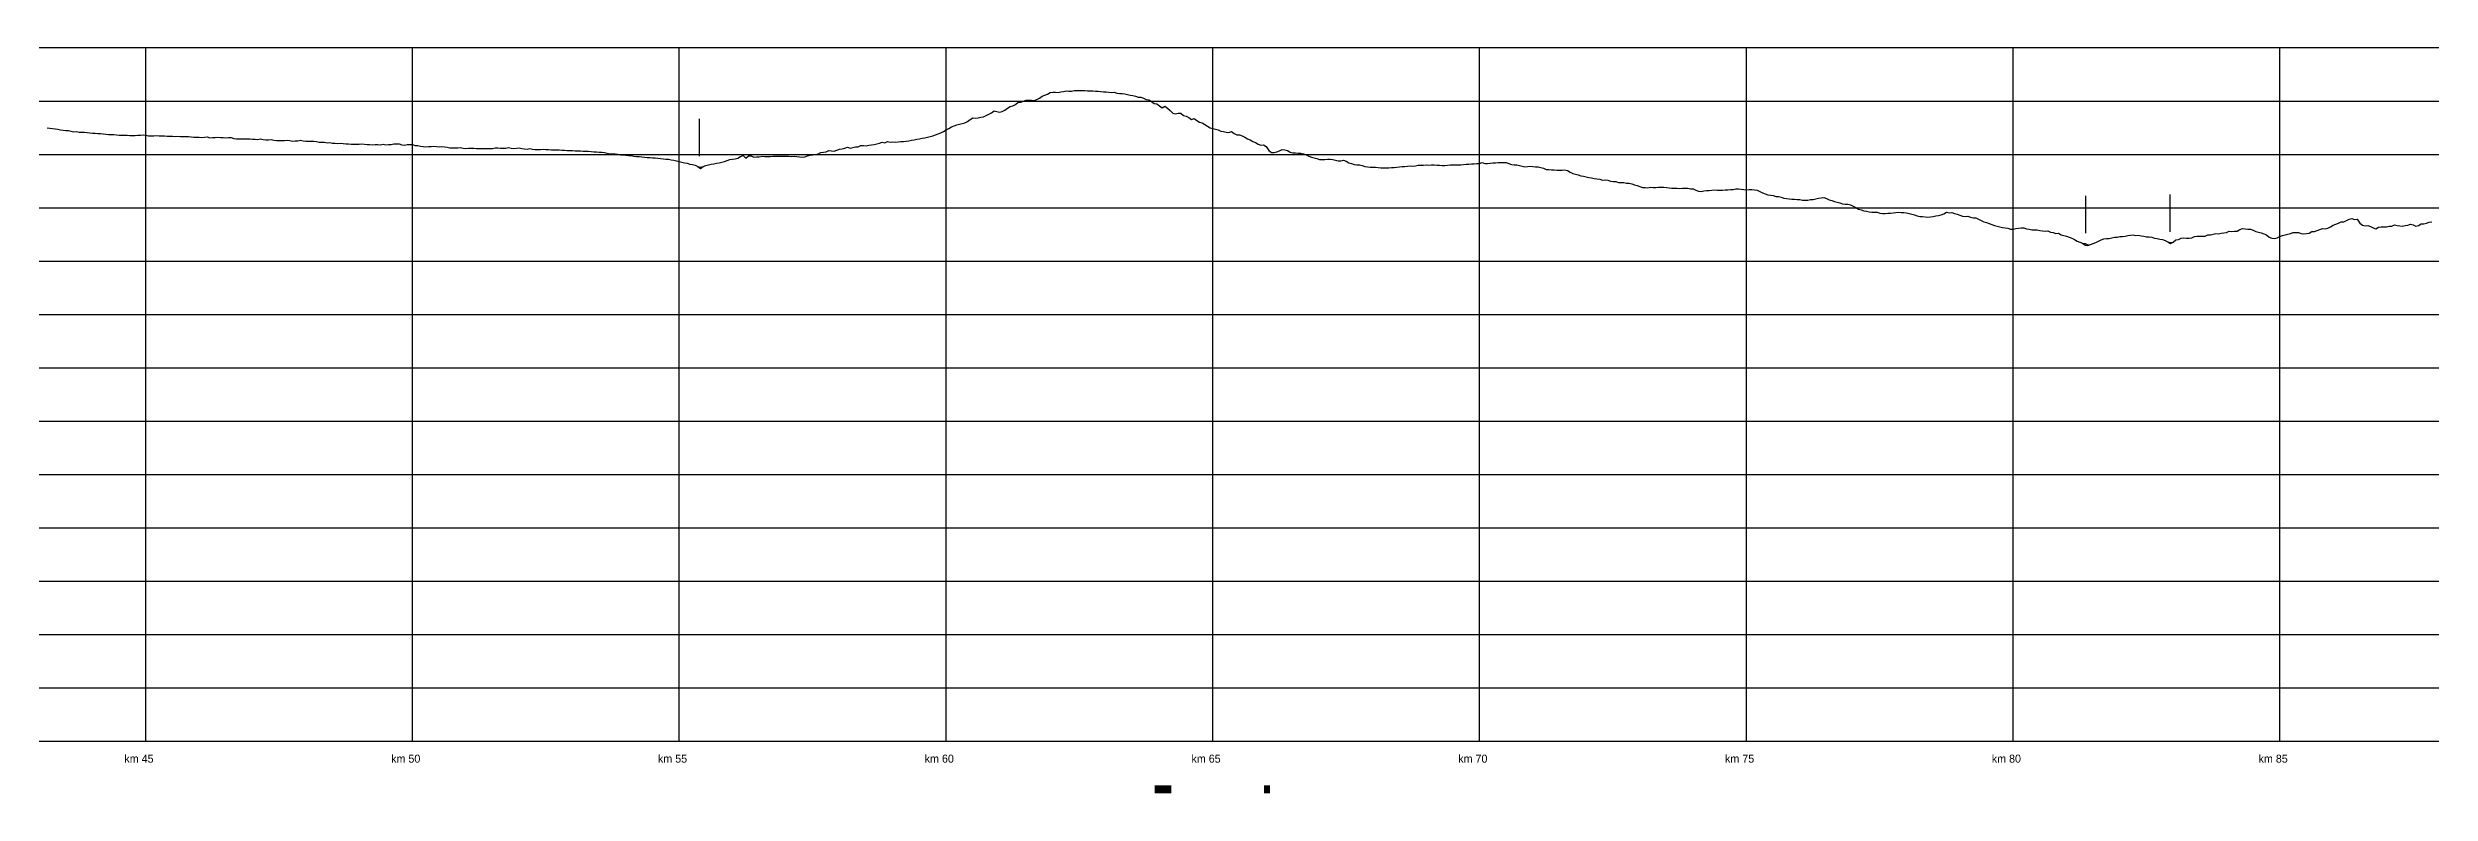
# Model space of a CAD drawing. Header units: metres. Extents: x -1496 to 355940, y -975 to 14163.
# Drawn here: x 43161 to 87819, y -975 to 13000 of the extents above; entities that cross this region are included whole.
import ezdxf

# ---------------------------------------------------------------- set-up
doc = ezdxf.new("R2010")
doc.units = ezdxf.units.M
for name, color, linetype in [('BRIDGES', 5, 'Continuous'), ('FLAGS', 6, 'Continuous'), ('GRID', 8, 'Continuous'), ('GROUND_CORRECTED', 7, 'Continuous'), ('GROUND_RAW_DEM', 1, 'Continuous'), ('STEEP_6-8', 30, 'Continuous'), ('TEXT', 7, 'Continuous')]:
    doc.layers.add(name, color=color, linetype=linetype)

msp = doc.modelspace()

# ---------------------------------------------------------------- linework, layer by layer
at = {"layer": 'BRIDGES'}
for p, q in [((55380, 10967), (55380, 11667)), ((81365, 9521), (81365, 10221))]:
    msp.add_line(p, q, dxfattribs=at)
at = {"layer": 'FLAGS'}
msp.add_line((82945, 9548), (82945, 10248), dxfattribs=at)
at = {"layer": 'GRID'}
for p, q in [((0, 13000), (352775, 13000)), ((45000, 0), (45000, 13000)), ((50000, 0), (50000, 13000)), ((55000, 0), (55000, 13000)), ((60000, 0), (60000, 13000)), ((65000, 0), (65000, 13000)), ((70000, 0), (70000, 13000)), ((75000, 0), (75000, 13000)), ((80000, 0), (80000, 13000)), ((85000, 0), (85000, 13000)), ((0, 12000), (352775, 12000)), ((0, 11000), (352775, 11000)), ((0, 10000), (352775, 10000)), ((0, 9000), (352775, 9000)), ((0, 8000), (352775, 8000)), ((0, 7000), (352775, 7000)), ((0, 6000), (352775, 6000)), ((0, 5000), (352775, 5000)), ((0, 4000), (352775, 4000)), ((0, 3000), (352775, 3000)), ((0, 2000), (352775, 2000)), ((0, 1000), (352775, 1000)), ((0, 0), (352775, 0))]:
    msp.add_line(p, q, dxfattribs=at)
at = {"layer": 'GROUND_CORRECTED'}
msp.add_lwpolyline([(43150, 11496), (43200, 11489), (43250, 11486), (43300, 11476), (43350, 11474), (43400, 11461), (43450, 11452), (43500, 11448), (43550, 11445), (43600, 11434), (43650, 11425), (43700, 11429), (43750, 11417), (43800, 11414), (43850, 11417), (43900, 11413), (43950, 11402), (44000, 11400), (44050, 11396), (44100, 11393), (44150, 11390), (44200, 11384), (44250, 11381), (44300, 11375), (44350, 11371), (44400, 11373), (44450, 11367), (44500, 11360), (44550, 11359), (44600, 11358), (44650, 11357), (44700, 11352), (44750, 11354), (44800, 11354), (44850, 11359), (44900, 11363), (44950, 11369), (45000, 11357), (45050, 11346), (45100, 11348), (45150, 11350), (45200, 11352), (45250, 11347), (45300, 11346), (45350, 11348), (45400, 11342), (45450, 11340), (45500, 11342), (45550, 11337), (45600, 11343), (45650, 11336), (45700, 11334), (45750, 11337), (45800, 11338), (45850, 11329), (45900, 11323), (45950, 11323), (46000, 11323), (46050, 11314), (46100, 11321), (46150, 11327), (46200, 11310), (46250, 11317), (46300, 11316), (46350, 11320), (46400, 11317), (46450, 11317), (46500, 11311), (46550, 11316), (46600, 11316), (46650, 11297), (46700, 11293), (46750, 11292), (46800, 11290), (46850, 11291), (46900, 11294), (46950, 11294), (47000, 11286), (47050, 11282), (47100, 11280), (47150, 11289), (47200, 11280), (47250, 11272), (47300, 11270), (47350, 11276), (47400, 11267), (47450, 11263), (47500, 11257), (47550, 11258), (47600, 11262), (47650, 11265), (47700, 11259), (47750, 11246), (47800, 11251), (47850, 11252), (47900, 11265), (47950, 11252), (48000, 11247), (48050, 11246), (48100, 11246), (48150, 11245), (48200, 11242), (48250, 11230), (48300, 11226), (48350, 11231), (48400, 11214), (48450, 11220), (48500, 11211), (48550, 11207), (48600, 11204), (48650, 11209), (48700, 11201), (48750, 11198), (48800, 11198), (48850, 11193), (48900, 11193), (48950, 11194), (49000, 11191), (49050, 11196), (49100, 11190), (49150, 11184), (49200, 11183), (49250, 11178), (49300, 11182), (49350, 11182), (49400, 11180), (49450, 11191), (49500, 11180), (49550, 11185), (49600, 11182), (49650, 11199), (49700, 11200), (49750, 11200), (49800, 11177), (49850, 11175), (49900, 11183), (49950, 11183), (50000, 11182), (50050, 11169), (50100, 11166), (50150, 11151), (50200, 11148), (50250, 11144), (50300, 11145), (50350, 11148), (50400, 11151), (50450, 11149), (50500, 11143), (50550, 11146), (50600, 11140), (50650, 11133), (50700, 11125), (50750, 11124), (50800, 11125), (50850, 11120), (50900, 11128), (50950, 11114), (51000, 11112), (51050, 11114), (51100, 11115), (51150, 11118), (51200, 11110), (51250, 11112), (51300, 11111), (51350, 11112), (51400, 11107), (51450, 11112), (51500, 11108), (51550, 11123), (51600, 11121), (51650, 11119), (51700, 11115), (51750, 11114), (51800, 11130), (51850, 11117), (51900, 11110), (51950, 11119), (52000, 11124), (52050, 11110), (52100, 11104), (52150, 11097), (52200, 11107), (52250, 11100), (52300, 11093), (52350, 11090), (52400, 11092), (52450, 11096), (52500, 11094), (52550, 11090), (52600, 11086), (52650, 11085), (52700, 11084), (52750, 11084), (52800, 11077), (52850, 11077), (52900, 11071), (52950, 11072), (53000, 11072), (53050, 11068), (53100, 11067), (53150, 11066), (53200, 11063), (53250, 11062), (53300, 11060), (53350, 11055), (53400, 11048), (53450, 11047), (53500, 11039), (53550, 11042), (53600, 11037), (53650, 11020), (53700, 11011), (53750, 11012), (53800, 11013), (53850, 11002), (53900, 10993), (53950, 10990), (54000, 10986), (54050, 10979), (54100, 10979), (54150, 10966), (54200, 10961), (54250, 10959), (54300, 10953), (54350, 10949), (54400, 10944), (54450, 10942), (54500, 10936), (54550, 10933), (54600, 10926), (54650, 10921), (54700, 10916), (54750, 10909), (54800, 10911), (54850, 10898), (54900, 10894), (54950, 10881), (55000, 10867), (55050, 10854), (55100, 10844), (55150, 10833), (55200, 10819), (55250, 10812), (55300, 10796), (55350, 10774), (55400, 10762), (55450, 10772), (55500, 10793), (55550, 10807), (55600, 10815), (55650, 10824), (55700, 10835), (55750, 10843), (55800, 10853), (55850, 10865), (55900, 10884), (55950, 10901), (56000, 10911), (56050, 10919), (56100, 10930), (56150, 10960), (56200, 10981), (56250, 10931), (56300, 10971), (56350, 10971), (56400, 10949), (56450, 10953), (56500, 10952), (56550, 10966), (56600, 10962), (56650, 10960), (56700, 10962), (56750, 10964), (56800, 10969), (56850, 10967), (56900, 10966), (56950, 10965), (57000, 10967), (57050, 10965), (57100, 10962), (57150, 10964), (57200, 10961), (57250, 10956), (57300, 10948), (57350, 10956), (57400, 10972), (57450, 10983), (57500, 10990), (57550, 11000), (57600, 11012), (57650, 11036), (57700, 11039), (57750, 11050), (57800, 11074), (57850, 11065), (57900, 11062), (57950, 11078), (58000, 11099), (58050, 11101), (58100, 11117), (58150, 11138), (58200, 11115), (58250, 11128), (58300, 11142), (58350, 11143), (58400, 11165), (58450, 11167), (58500, 11159), (58550, 11170), (58600, 11177), (58650, 11182), (58700, 11197), (58750, 11209), (58800, 11227), (58850, 11214), (58900, 11240), (58950, 11229), (59000, 11236), (59050, 11231), (59100, 11234), (59150, 11240), (59200, 11244), (59250, 11249), (59300, 11254), (59350, 11265), (59400, 11270), (59450, 11283), (59500, 11292), (59550, 11304), (59600, 11310), (59650, 11325), (59700, 11336), (59750, 11348), (59800, 11364), (59850, 11383), (59900, 11405), (59950, 11430), (60000, 11461), (60050, 11487), (60100, 11514), (60150, 11536), (60200, 11552), (60250, 11564), (60300, 11578), (60350, 11593), (60400, 11617), (60450, 11656), (60500, 11683), (60550, 11677), (60600, 11685), (60650, 11697), (60700, 11703), (60750, 11726), (60800, 11755), (60850, 11781), (60900, 11815), (60950, 11803), (61000, 11793), (61050, 11806), (61100, 11829), (61150, 11868), (61200, 11895), (61250, 11911), (61300, 11937), (61350, 11978), (61400, 11980), (61450, 11999), (61500, 12018), (61550, 12015), (61600, 12014), (61650, 12008), (61700, 12027), (61750, 12054), (61800, 12088), (61850, 12112), (61900, 12130), (61950, 12161), (62000, 12168), (62050, 12166), (62100, 12159), (62150, 12172), (62200, 12179), (62250, 12191), (62300, 12183), (62350, 12182), (62400, 12194), (62450, 12196), (62500, 12195), (62550, 12195), (62600, 12196), (62650, 12188), (62700, 12193), (62750, 12190), (62800, 12187), (62850, 12182), (62900, 12178), (62950, 12174), (63000, 12170), (63050, 12163), (63100, 12162), (63150, 12164), (63200, 12150), (63250, 12142), (63300, 12140), (63350, 12132), (63400, 12125), (63450, 12110), (63500, 12105), (63550, 12090), (63600, 12073), (63650, 12072), (63700, 12052), (63750, 12031), (63800, 12024), (63850, 11993), (63900, 11952), (63950, 11949), (64000, 11907), (64050, 11874), (64100, 11902), (64150, 11866), (64200, 11822), (64250, 11775), (64300, 11762), (64350, 11770), (64400, 11773), (64450, 11731), (64500, 11717), (64550, 11689), (64600, 11656), (64650, 11671), (64700, 11637), (64750, 11601), (64800, 11589), (64850, 11557), (64900, 11527), (64950, 11496), (65000, 11483), (65050, 11471), (65100, 11458), (65150, 11438), (65200, 11427), (65250, 11415), (65300, 11413), (65350, 11426), (65400, 11392), (65450, 11367), (65500, 11367), (65550, 11347), (65600, 11320), (65650, 11292), (65700, 11271), (65750, 11243), (65800, 11221), (65850, 11189), (65900, 11171), (65950, 11178), (66000, 11149), (66050, 11073), (66100, 11037), (66150, 11037), (66200, 11049), (66250, 11064), (66300, 11093), (66350, 11087), (66400, 11074), (66450, 11043), (66500, 11029), (66550, 11031), (66600, 11024), (66650, 11020), (66700, 11009), (66750, 10993), (66800, 10964), (66850, 10948), (66900, 10937), (66950, 10924), (67000, 10906), (67050, 10902), (67100, 10905), (67150, 10908), (67200, 10908), (67250, 10901), (67300, 10889), (67350, 10881), (67400, 10880), (67450, 10892), (67500, 10872), (67550, 10843), (67600, 10828), (67650, 10810), (67700, 10801), (67750, 10807), (67800, 10794), (67850, 10772), (67900, 10768), (67950, 10763), (68000, 10760), (68050, 10760), (68100, 10756), (68150, 10750), (68200, 10749), (68250, 10747), (68300, 10748), (68350, 10751), (68400, 10754), (68450, 10759), (68500, 10764), (68550, 10770), (68600, 10774), (68650, 10776), (68700, 10783), (68750, 10781), (68800, 10787), (68850, 10798), (68900, 10796), (68950, 10798), (69000, 10804), (69050, 10799), (69100, 10803), (69150, 10804), (69200, 10797), (69250, 10796), (69300, 10792), (69350, 10794), (69400, 10798), (69450, 10801), (69500, 10803), (69550, 10804), (69600, 10805), (69650, 10807), (69700, 10811), (69750, 10816), (69800, 10819), (69850, 10823), (69900, 10825), (69950, 10828), (70000, 10828), (70050, 10847), (70100, 10828), (70150, 10832), (70200, 10838), (70250, 10839), (70300, 10842), (70350, 10848), (70400, 10847), (70450, 10849), (70500, 10848), (70550, 10830), (70600, 10809), (70650, 10806), (70700, 10805), (70750, 10793), (70800, 10778), (70850, 10769), (70900, 10770), (70950, 10781), (71000, 10774), (71050, 10764), (71100, 10764), (71150, 10754), (71200, 10739), (71250, 10715), (71300, 10714), (71350, 10712), (71400, 10709), (71450, 10706), (71500, 10707), (71550, 10702), (71600, 10708), (71650, 10700), (71700, 10666), (71750, 10643), (71800, 10629), (71850, 10619), (71900, 10600), (71950, 10590), (72000, 10580), (72050, 10567), (72100, 10559), (72150, 10550), (72200, 10542), (72250, 10533), (72300, 10518), (72350, 10525), (72400, 10515), (72450, 10500), (72500, 10492), (72550, 10491), (72600, 10476), (72650, 10472), (72700, 10471), (72750, 10460), (72800, 10461), (72850, 10445), (72900, 10431), (72950, 10415), (73000, 10398), (73050, 10381), (73100, 10379), (73150, 10374), (73200, 10384), (73250, 10381), (73300, 10379), (73350, 10386), (73400, 10385), (73450, 10384), (73500, 10382), (73550, 10376), (73600, 10364), (73650, 10367), (73700, 10367), (73750, 10359), (73800, 10365), (73850, 10368), (73900, 10366), (73950, 10355), (74000, 10356), (74050, 10327), (74100, 10313), (74150, 10305), (74200, 10316), (74250, 10322), (74300, 10325), (74350, 10329), (74400, 10334), (74450, 10330), (74500, 10329), (74550, 10330), (74600, 10333), (74650, 10336), (74700, 10339), (74750, 10343), (74800, 10356), (74850, 10356), (74900, 10345), (74950, 10344), (75000, 10337), (75050, 10344), (75100, 10341), (75150, 10338), (75200, 10330), (75250, 10307), (75300, 10277), (75350, 10261), (75400, 10243), (75450, 10237), (75500, 10227), (75550, 10213), (75600, 10213), (75650, 10195), (75700, 10179), (75750, 10174), (75800, 10168), (75850, 10162), (75900, 10159), (75950, 10157), (76000, 10152), (76050, 10140), (76100, 10139), (76150, 10139), (76200, 10152), (76250, 10157), (76300, 10169), (76350, 10180), (76400, 10188), (76450, 10194), (76500, 10175), (76550, 10149), (76600, 10137), (76650, 10118), (76700, 10102), (76750, 10092), (76800, 10076), (76850, 10069), (76900, 10065), (76950, 10057), (77000, 10030), (77050, 10007), (77100, 9975), (77150, 9958), (77200, 9945), (77250, 9936), (77300, 9926), (77350, 9918), (77400, 9918), (77450, 9914), (77500, 9901), (77550, 9895), (77600, 9895), (77650, 9897), (77700, 9901), (77750, 9905), (77800, 9910), (77850, 9915), (77900, 9913), (77950, 9910), (78000, 9903), (78050, 9895), (78100, 9880), (78150, 9865), (78200, 9849), (78250, 9838), (78300, 9834), (78350, 9827), (78400, 9822), (78450, 9829), (78500, 9838), (78550, 9848), (78600, 9857), (78650, 9866), (78700, 9886), (78750, 9915), (78800, 9907), (78850, 9913), (78900, 9890), (78950, 9881), (79000, 9860), (79050, 9845), (79100, 9836), (79150, 9839), (79200, 9821), (79250, 9811), (79300, 9811), (79350, 9786), (79400, 9759), (79450, 9738), (79500, 9722), (79550, 9704), (79600, 9684), (79650, 9666), (79700, 9654), (79750, 9642), (79800, 9629), (79850, 9623), (79900, 9620), (79950, 9596), (80000, 9598), (80050, 9610), (80100, 9619), (80150, 9623), (80200, 9622), (80250, 9604), (80300, 9596), (80350, 9588), (80400, 9586), (80450, 9588), (80500, 9575), (80550, 9567), (80600, 9561), (80650, 9567), (80700, 9539), (80750, 9533), (80800, 9519), (80850, 9525), (80900, 9495), (80950, 9482), (81000, 9468), (81050, 9446), (81100, 9428), (81150, 9404), (81200, 9374), (81250, 9357), (81300, 9336), (81350, 9329), (81400, 9302), (81450, 9313), (81500, 9327), (81550, 9347), (81600, 9376), (81650, 9400), (81700, 9418), (81750, 9424), (81800, 9426), (81850, 9438), (81900, 9447), (81950, 9451), (82000, 9459), (82050, 9463), (82100, 9468), (82150, 9477), (82200, 9486), (82250, 9494), (82300, 9482), (82350, 9483), (82400, 9475), (82450, 9466), (82500, 9456), (82550, 9452), (82600, 9449), (82650, 9430), (82700, 9423), (82750, 9410), (82800, 9405), (82850, 9385), (82900, 9361), (82950, 9347), (83000, 9355), (83050, 9398), (83100, 9402), (83150, 9431), (83200, 9437), (83250, 9430), (83300, 9431), (83350, 9433), (83400, 9460), (83450, 9466), (83500, 9465), (83550, 9466), (83600, 9468), (83650, 9490), (83700, 9491), (83750, 9505), (83800, 9514), (83850, 9511), (83900, 9523), (83950, 9530), (84000, 9534), (84050, 9561), (84100, 9556), (84150, 9563), (84200, 9562), (84250, 9591), (84300, 9608), (84350, 9603), (84400, 9598), (84450, 9598), (84500, 9581), (84550, 9553), (84600, 9541), (84650, 9530), (84700, 9508), (84750, 9491), (84800, 9447), (84850, 9429), (84900, 9421), (84950, 9437), (85000, 9460), (85050, 9480), (85100, 9489), (85150, 9503), (85200, 9518), (85250, 9538), (85300, 9533), (85350, 9533), (85400, 9517), (85450, 9509), (85500, 9515), (85550, 9525), (85600, 9553), (85650, 9557), (85700, 9575), (85750, 9592), (85800, 9609), (85850, 9605), (85900, 9619), (85950, 9643), (86000, 9675), (86050, 9694), (86100, 9713), (86150, 9736), (86200, 9737), (86250, 9762), (86300, 9785), (86350, 9799), (86400, 9777), (86450, 9785), (86500, 9710), (86550, 9676), (86600, 9660), (86650, 9668), (86700, 9650), (86750, 9626), (86800, 9607), (86850, 9638), (86900, 9639), (86950, 9641), (87000, 9639), (87050, 9655), (87100, 9657), (87150, 9682), (87200, 9666), (87250, 9660), (87300, 9657), (87350, 9668), (87400, 9674), (87450, 9689), (87500, 9682), (87550, 9654), (87600, 9668), (87650, 9697), (87700, 9700), (87750, 9710), (87800, 9730), (87850, 9734)], dxfattribs=at)
at = {"layer": 'GROUND_RAW_DEM'}
msp.add_lwpolyline([(43150, 11496), (43200, 11489), (43250, 11486), (43300, 11476), (43350, 11474), (43400, 11461), (43450, 11452), (43500, 11448), (43550, 11445), (43600, 11434), (43650, 11425), (43700, 11429), (43750, 11417), (43800, 11414), (43850, 11417), (43900, 11413), (43950, 11402), (44000, 11400), (44050, 11396), (44100, 11393), (44150, 11390), (44200, 11384), (44250, 11381), (44300, 11375), (44350, 11371), (44400, 11373), (44450, 11367), (44500, 11360), (44550, 11359), (44600, 11358), (44650, 11357), (44700, 11352), (44750, 11354), (44800, 11354), (44850, 11359), (44900, 11363), (44950, 11369), (45000, 11357), (45050, 11346), (45100, 11348), (45150, 11350), (45200, 11352), (45250, 11347), (45300, 11346), (45350, 11348), (45400, 11342), (45450, 11340), (45500, 11342), (45550, 11337), (45600, 11343), (45650, 11336), (45700, 11334), (45750, 11337), (45800, 11338), (45850, 11329), (45900, 11323), (45950, 11323), (46000, 11323), (46050, 11314), (46100, 11321), (46150, 11327), (46200, 11310), (46250, 11317), (46300, 11316), (46350, 11320), (46400, 11317), (46450, 11317), (46500, 11311), (46550, 11316), (46600, 11316), (46650, 11297), (46700, 11293), (46750, 11292), (46800, 11290), (46850, 11291), (46900, 11294), (46950, 11294), (47000, 11286), (47050, 11282), (47100, 11280), (47150, 11289), (47200, 11280), (47250, 11272), (47300, 11270), (47350, 11276), (47400, 11267), (47450, 11263), (47500, 11257), (47550, 11258), (47600, 11262), (47650, 11265), (47700, 11259), (47750, 11246), (47800, 11251), (47850, 11252), (47900, 11265), (47950, 11252), (48000, 11247), (48050, 11246), (48100, 11246), (48150, 11245), (48200, 11242), (48250, 11230), (48300, 11226), (48350, 11231), (48400, 11214), (48450, 11220), (48500, 11211), (48550, 11207), (48600, 11204), (48650, 11209), (48700, 11201), (48750, 11198), (48800, 11198), (48850, 11193), (48900, 11193), (48950, 11194), (49000, 11191), (49050, 11196), (49100, 11190), (49150, 11184), (49200, 11183), (49250, 11178), (49300, 11182), (49350, 11182), (49400, 11180), (49450, 11191), (49500, 11180), (49550, 11185), (49600, 11182), (49650, 11199), (49700, 11200), (49750, 11200), (49800, 11177), (49850, 11175), (49900, 11183), (49950, 11183), (50000, 11182), (50050, 11169), (50100, 11166), (50150, 11151), (50200, 11148), (50250, 11144), (50300, 11145), (50350, 11148), (50400, 11151), (50450, 11149), (50500, 11143), (50550, 11146), (50600, 11140), (50650, 11133), (50700, 11125), (50750, 11124), (50800, 11125), (50850, 11120), (50900, 11128), (50950, 11114), (51000, 11112), (51050, 11114), (51100, 11115), (51150, 11118), (51200, 11110), (51250, 11112), (51300, 11111), (51350, 11112), (51400, 11107), (51450, 11112), (51500, 11108), (51550, 11123), (51600, 11121), (51650, 11119), (51700, 11115), (51750, 11114), (51800, 11130), (51850, 11117), (51900, 11110), (51950, 11119), (52000, 11124), (52050, 11110), (52100, 11104), (52150, 11097), (52200, 11107), (52250, 11100), (52300, 11093), (52350, 11090), (52400, 11092), (52450, 11096), (52500, 11094), (52550, 11090), (52600, 11086), (52650, 11085), (52700, 11084), (52750, 11084), (52800, 11077), (52850, 11077), (52900, 11071), (52950, 11072), (53000, 11072), (53050, 11068), (53100, 11067), (53150, 11066), (53200, 11063), (53250, 11062), (53300, 11060), (53350, 11055), (53400, 11048), (53450, 11047), (53500, 11039), (53550, 11042), (53600, 11037), (53650, 11020), (53700, 11011), (53750, 11012), (53800, 11013), (53850, 11002), (53900, 10993), (53950, 10990), (54000, 10986), (54050, 10979), (54100, 10979), (54150, 10966), (54200, 10961), (54250, 10959), (54300, 10953), (54350, 10949), (54400, 10944), (54450, 10942), (54500, 10936), (54550, 10933), (54600, 10926), (54650, 10921), (54700, 10916), (54750, 10909), (54800, 10911), (54850, 10898), (54900, 10894), (54950, 10881), (55000, 10867), (55050, 10854), (55100, 10844), (55150, 10833), (55200, 10819), (55250, 10812), (55300, 10796), (55350, 10771), (55400, 10734), (55450, 10772), (55500, 10793), (55550, 10807), (55600, 10815), (55650, 10824), (55700, 10835), (55750, 10843), (55800, 10853), (55850, 10865), (55900, 10884), (55950, 10901), (56000, 10911), (56050, 10919), (56100, 10930), (56150, 10960), (56200, 10981), (56250, 10931), (56300, 10971), (56350, 10971), (56400, 10949), (56450, 10953), (56500, 10952), (56550, 10966), (56600, 10962), (56650, 10960), (56700, 10962), (56750, 10964), (56800, 10969), (56850, 10967), (56900, 10966), (56950, 10965), (57000, 10967), (57050, 10965), (57100, 10962), (57150, 10964), (57200, 10961), (57250, 10956), (57300, 10948), (57350, 10956), (57400, 10972), (57450, 10983), (57500, 10990), (57550, 11000), (57600, 11012), (57650, 11036), (57700, 11039), (57750, 11050), (57800, 11074), (57850, 11065), (57900, 11062), (57950, 11078), (58000, 11099), (58050, 11101), (58100, 11117), (58150, 11138), (58200, 11115), (58250, 11128), (58300, 11142), (58350, 11143), (58400, 11165), (58450, 11167), (58500, 11159), (58550, 11170), (58600, 11177), (58650, 11182), (58700, 11197), (58750, 11209), (58800, 11227), (58850, 11214), (58900, 11240), (58950, 11229), (59000, 11236), (59050, 11231), (59100, 11234), (59150, 11240), (59200, 11244), (59250, 11249), (59300, 11254), (59350, 11265), (59400, 11270), (59450, 11283), (59500, 11292), (59550, 11304), (59600, 11310), (59650, 11325), (59700, 11336), (59750, 11348), (59800, 11364), (59850, 11383), (59900, 11405), (59950, 11430), (60000, 11461), (60050, 11487), (60100, 11514), (60150, 11536), (60200, 11552), (60250, 11564), (60300, 11578), (60350, 11593), (60400, 11617), (60450, 11656), (60500, 11683), (60550, 11677), (60600, 11685), (60650, 11697), (60700, 11703), (60750, 11726), (60800, 11755), (60850, 11781), (60900, 11815), (60950, 11803), (61000, 11793), (61050, 11806), (61100, 11829), (61150, 11868), (61200, 11895), (61250, 11911), (61300, 11937), (61350, 11978), (61400, 11980), (61450, 11999), (61500, 12018), (61550, 12015), (61600, 12014), (61650, 12008), (61700, 12027), (61750, 12054), (61800, 12088), (61850, 12112), (61900, 12130), (61950, 12161), (62000, 12168), (62050, 12166), (62100, 12159), (62150, 12172), (62200, 12179), (62250, 12191), (62300, 12183), (62350, 12182), (62400, 12194), (62450, 12196), (62500, 12195), (62550, 12195), (62600, 12196), (62650, 12188), (62700, 12193), (62750, 12190), (62800, 12187), (62850, 12182), (62900, 12178), (62950, 12174), (63000, 12170), (63050, 12163), (63100, 12162), (63150, 12164), (63200, 12150), (63250, 12142), (63300, 12140), (63350, 12132), (63400, 12125), (63450, 12110), (63500, 12105), (63550, 12090), (63600, 12073), (63650, 12072), (63700, 12052), (63750, 12031), (63800, 12024), (63850, 11993), (63900, 11952), (63950, 11949), (64000, 11907), (64050, 11874), (64100, 11902), (64150, 11866), (64200, 11822), (64250, 11775), (64300, 11762), (64350, 11770), (64400, 11773), (64450, 11731), (64500, 11717), (64550, 11689), (64600, 11656), (64650, 11671), (64700, 11637), (64750, 11601), (64800, 11589), (64850, 11557), (64900, 11527), (64950, 11496), (65000, 11483), (65050, 11471), (65100, 11458), (65150, 11438), (65200, 11427), (65250, 11415), (65300, 11413), (65350, 11426), (65400, 11392), (65450, 11367), (65500, 11367), (65550, 11347), (65600, 11320), (65650, 11292), (65700, 11271), (65750, 11243), (65800, 11221), (65850, 11189), (65900, 11171), (65950, 11178), (66000, 11149), (66050, 11073), (66100, 11037), (66150, 11037), (66200, 11049), (66250, 11064), (66300, 11093), (66350, 11087), (66400, 11074), (66450, 11043), (66500, 11029), (66550, 11031), (66600, 11024), (66650, 11020), (66700, 11009), (66750, 10993), (66800, 10964), (66850, 10948), (66900, 10937), (66950, 10924), (67000, 10906), (67050, 10902), (67100, 10905), (67150, 10908), (67200, 10908), (67250, 10901), (67300, 10889), (67350, 10881), (67400, 10880), (67450, 10892), (67500, 10872), (67550, 10843), (67600, 10828), (67650, 10810), (67700, 10801), (67750, 10807), (67800, 10794), (67850, 10772), (67900, 10768), (67950, 10763), (68000, 10760), (68050, 10760), (68100, 10756), (68150, 10750), (68200, 10749), (68250, 10747), (68300, 10748), (68350, 10751), (68400, 10754), (68450, 10759), (68500, 10764), (68550, 10770), (68600, 10774), (68650, 10776), (68700, 10783), (68750, 10781), (68800, 10787), (68850, 10798), (68900, 10796), (68950, 10798), (69000, 10804), (69050, 10799), (69100, 10803), (69150, 10804), (69200, 10797), (69250, 10796), (69300, 10792), (69350, 10794), (69400, 10798), (69450, 10801), (69500, 10803), (69550, 10804), (69600, 10805), (69650, 10807), (69700, 10811), (69750, 10816), (69800, 10819), (69850, 10823), (69900, 10825), (69950, 10828), (70000, 10828), (70050, 10847), (70100, 10828), (70150, 10832), (70200, 10838), (70250, 10839), (70300, 10842), (70350, 10848), (70400, 10847), (70450, 10849), (70500, 10848), (70550, 10830), (70600, 10809), (70650, 10806), (70700, 10805), (70750, 10793), (70800, 10778), (70850, 10769), (70900, 10770), (70950, 10781), (71000, 10774), (71050, 10764), (71100, 10764), (71150, 10754), (71200, 10739), (71250, 10715), (71300, 10714), (71350, 10712), (71400, 10709), (71450, 10706), (71500, 10707), (71550, 10702), (71600, 10708), (71650, 10700), (71700, 10666), (71750, 10643), (71800, 10629), (71850, 10619), (71900, 10600), (71950, 10590), (72000, 10580), (72050, 10567), (72100, 10559), (72150, 10550), (72200, 10542), (72250, 10533), (72300, 10518), (72350, 10525), (72400, 10515), (72450, 10500), (72500, 10492), (72550, 10491), (72600, 10476), (72650, 10472), (72700, 10471), (72750, 10460), (72800, 10461), (72850, 10445), (72900, 10431), (72950, 10415), (73000, 10398), (73050, 10381), (73100, 10379), (73150, 10374), (73200, 10384), (73250, 10381), (73300, 10379), (73350, 10386), (73400, 10385), (73450, 10384), (73500, 10382), (73550, 10376), (73600, 10364), (73650, 10367), (73700, 10367), (73750, 10359), (73800, 10365), (73850, 10368), (73900, 10366), (73950, 10355), (74000, 10356), (74050, 10327), (74100, 10313), (74150, 10305), (74200, 10316), (74250, 10322), (74300, 10325), (74350, 10329), (74400, 10334), (74450, 10330), (74500, 10329), (74550, 10330), (74600, 10333), (74650, 10336), (74700, 10339), (74750, 10343), (74800, 10356), (74850, 10356), (74900, 10345), (74950, 10344), (75000, 10337), (75050, 10344), (75100, 10341), (75150, 10338), (75200, 10330), (75250, 10307), (75300, 10277), (75350, 10261), (75400, 10243), (75450, 10237), (75500, 10227), (75550, 10213), (75600, 10213), (75650, 10195), (75700, 10179), (75750, 10174), (75800, 10168), (75850, 10162), (75900, 10159), (75950, 10157), (76000, 10152), (76050, 10140), (76100, 10139), (76150, 10139), (76200, 10152), (76250, 10157), (76300, 10169), (76350, 10180), (76400, 10188), (76450, 10194), (76500, 10175), (76550, 10149), (76600, 10137), (76650, 10118), (76700, 10102), (76750, 10092), (76800, 10076), (76850, 10069), (76900, 10065), (76950, 10057), (77000, 10030), (77050, 10007), (77100, 9975), (77150, 9958), (77200, 9945), (77250, 9936), (77300, 9926), (77350, 9918), (77400, 9918), (77450, 9914), (77500, 9901), (77550, 9895), (77600, 9895), (77650, 9897), (77700, 9901), (77750, 9905), (77800, 9910), (77850, 9915), (77900, 9913), (77950, 9910), (78000, 9903), (78050, 9895), (78100, 9880), (78150, 9865), (78200, 9849), (78250, 9838), (78300, 9834), (78350, 9827), (78400, 9822), (78450, 9829), (78500, 9838), (78550, 9848), (78600, 9857), (78650, 9866), (78700, 9886), (78750, 9915), (78800, 9907), (78850, 9913), (78900, 9890), (78950, 9881), (79000, 9860), (79050, 9845), (79100, 9836), (79150, 9839), (79200, 9821), (79250, 9811), (79300, 9811), (79350, 9786), (79400, 9759), (79450, 9738), (79500, 9722), (79550, 9704), (79600, 9684), (79650, 9666), (79700, 9654), (79750, 9642), (79800, 9629), (79850, 9623), (79900, 9620), (79950, 9596), (80000, 9598), (80050, 9610), (80100, 9619), (80150, 9623), (80200, 9622), (80250, 9604), (80300, 9596), (80350, 9588), (80400, 9586), (80450, 9588), (80500, 9575), (80550, 9567), (80600, 9561), (80650, 9567), (80700, 9539), (80750, 9533), (80800, 9519), (80850, 9525), (80900, 9495), (80950, 9482), (81000, 9468), (81050, 9446), (81100, 9428), (81150, 9404), (81200, 9374), (81250, 9357), (81300, 9336), (81350, 9301), (81400, 9292), (81450, 9313), (81500, 9327), (81550, 9347), (81600, 9376), (81650, 9400), (81700, 9418), (81750, 9424), (81800, 9426), (81850, 9438), (81900, 9447), (81950, 9451), (82000, 9459), (82050, 9463), (82100, 9468), (82150, 9477), (82200, 9486), (82250, 9494), (82300, 9482), (82350, 9483), (82400, 9475), (82450, 9466), (82500, 9456), (82550, 9452), (82600, 9449), (82650, 9430), (82700, 9423), (82750, 9410), (82800, 9405), (82850, 9385), (82900, 9361), (82950, 9331), (83000, 9355), (83050, 9398), (83100, 9402), (83150, 9431), (83200, 9437), (83250, 9430), (83300, 9431), (83350, 9433), (83400, 9460), (83450, 9466), (83500, 9465), (83550, 9466), (83600, 9468), (83650, 9490), (83700, 9491), (83750, 9505), (83800, 9514), (83850, 9511), (83900, 9523), (83950, 9530), (84000, 9534), (84050, 9561), (84100, 9556), (84150, 9563), (84200, 9562), (84250, 9591), (84300, 9608), (84350, 9603), (84400, 9598), (84450, 9598), (84500, 9581), (84550, 9553), (84600, 9541), (84650, 9530), (84700, 9508), (84750, 9491), (84800, 9447), (84850, 9429), (84900, 9421), (84950, 9437), (85000, 9460), (85050, 9480), (85100, 9489), (85150, 9503), (85200, 9518), (85250, 9538), (85300, 9533), (85350, 9533), (85400, 9517), (85450, 9509), (85500, 9515), (85550, 9525), (85600, 9553), (85650, 9557), (85700, 9575), (85750, 9592), (85800, 9609), (85850, 9605), (85900, 9619), (85950, 9643), (86000, 9675), (86050, 9694), (86100, 9713), (86150, 9736), (86200, 9737), (86250, 9762), (86300, 9785), (86350, 9799), (86400, 9777), (86450, 9785), (86500, 9710), (86550, 9676), (86600, 9660), (86650, 9668), (86700, 9650), (86750, 9626), (86800, 9607), (86850, 9638), (86900, 9639), (86950, 9641), (87000, 9639), (87050, 9655), (87100, 9657), (87150, 9682), (87200, 9666), (87250, 9660), (87300, 9657), (87350, 9668), (87400, 9674), (87450, 9689), (87500, 9682), (87550, 9654), (87600, 9668), (87650, 9697), (87700, 9700), (87750, 9710), (87800, 9730), (87850, 9734)], dxfattribs=at)
at = {"layer": 'STEEP_6-8', "const_width": 150}
for points in [[(63910, -900), (64220, -900)], [(65960, -900), (66070, -900)]]:
    msp.add_lwpolyline(points, dxfattribs=at)

# ---------------------------------------------------------------- texts
at = {"layer": 'TEXT'}
for s, p in [('km 45', (44600, -400)), ('km 50', (49600, -400)), ('km 55', (54600, -400)), ('km 60', (59600, -400)), ('km 65', (64600, -400)), ('km 70', (69600, -400)), ('km 75', (74600, -400)), ('km 80', (79600, -400)), ('km 85', (84600, -400))]:
    msp.add_text(s, height=150, dxfattribs=at).set_placement(p)

doc.saveas('drawing.dxf')
